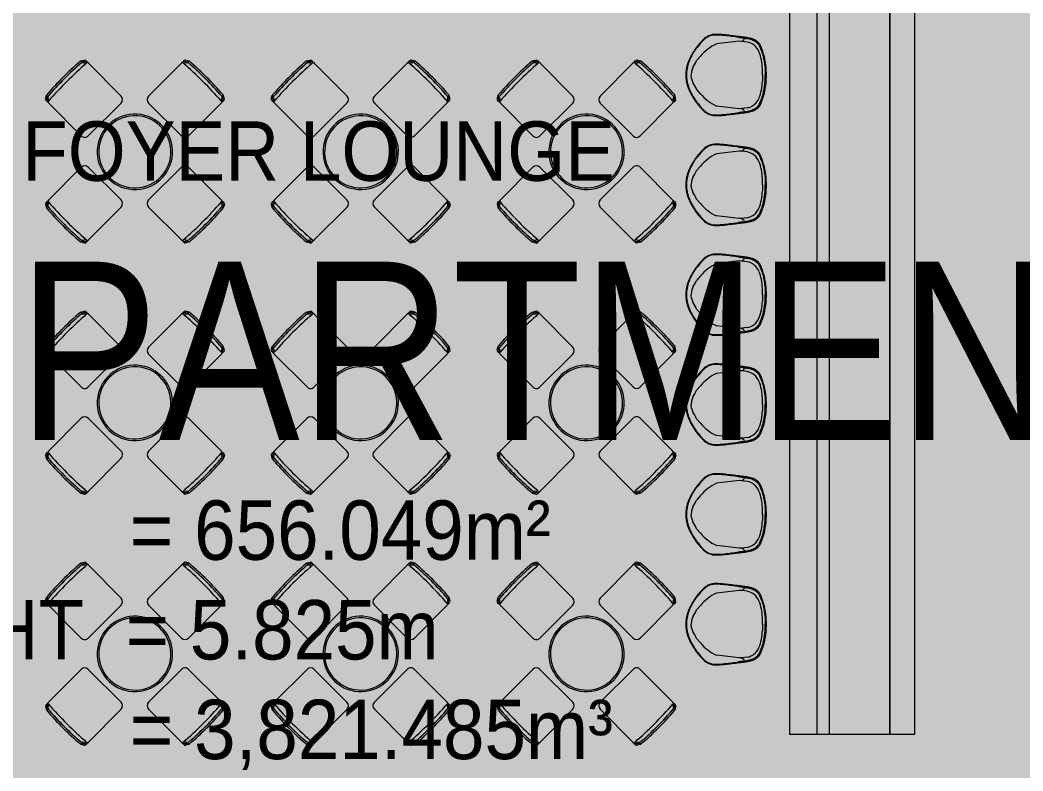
# Model space of a CAD drawing. Header units: millimetres. Extents: x 15878 to 679837, y -72324 to 391440.
# Drawn here: x 181479 to 189474, y 40914 to 46895 of the extents above; entities that cross this region are included whole.
import ezdxf

# ---------------------------------------------------------------- set-up
doc = ezdxf.new("R2010")
doc.units = ezdxf.units.MM
for name, color, linetype, lineweight in [('A-DETL-GENF', 92, 'Continuous', 5), ('G-ANNO-TEXT', 231, 'Continuous', 5), ('I-FURN', 30, 'Continuous', 5), ('Q-CASE', 31, 'Continuous', 5)]:
    doc.layers.add(name, color=color, linetype=linetype, lineweight=lineweight)
doc.styles.add('Swis721 BT', font='swiss.ttf', dxfattribs={"width": 0.9, "height": 473.035439})
doc.styles.add('Swis721 BT_1', font='swiss.ttf', dxfattribs={"width": 0.85, "height": 1419.106317})

# ---------------------------------------------------------------- blocks, each defined once
blk = doc.blocks.new('HermanMiller_Collection_Eames_UpholsteredMoldedArmChair - Upholstered Plastic 4-leg Base-V595-G_F')
at = {"layer": 'I-FURN', "color": 253}
for p, q in [((-123.6, 323.3), (-126.3, 323.3)), ((60.2, 269.1), (-119.6, 247.9)), ((83.2, 268), (60.2, 269.1)), ((83.2, 268), (93.3, 274.9)), ((125.4, 262.7), (83.2, 268)), ((-248.3, 149.5), (-278.9, 114.2)), ((-317.6, 28.4), (-320.8, 0.1)), ((247.9, 0.6), (246.6, 51.1)), ((247.9, -0.4), (247.9, 0.6)), ((247.9, 0.4), (247.9, -0.6)), ((269.4, 12.7), (269.4, 0)), ((278, 0), (278, 12.7)), ((-317.6, -28.4), (-320.8, -0.1)), ((247.9, -0.6), (246.6, -51.1)), ((269.4, -12.7), (269.4, 0)), ((278, -12.7), (278, 0)), ((-248.3, -149.5), (-278.9, -114.2)), ((60.2, -269.1), (-119.6, -247.9)), ((83.2, -268), (60.2, -269.1)), ((125.4, -262.7), (83.2, -268)), ((83.2, -268), (93.3, -274.9)), ((-126.3, -323.3), (-123.6, -323.3))]:
    blk.add_line(p, q, dxfattribs=at)
for centre, radius, start, end in [((52.9, -111.3), 398.4, 115.64462, 139.11621), ((80.8, 293.1), 22.1, 304.30614, 19.34162), ((101.6, 138.8), 126.2, 21.95262, 79.15265), ((146.9, -97.6), 531.3, 149.41111, 156.25777), ((146.9, -97.6), 531.3, 141.81544, 149.41111), ((-139.8, 41.4), 386.6, 1.43339, 21.95262), ((-271.2, 12.7), 549.2, 18.451, 23.20319), ((-271.2, 12.7), 549.2, 0, 18.451), ((-608, 246), 354.5, 328.11534, 338.17065), ((-244.7, 20), 73.4, 148.11534, 173.42443), ((-244.7, -20), 73.4, 186.57557, 211.88466), ((-608, -246), 354.5, 21.82935, 31.88466), ((-139.8, -41.4), 386.6, 338.04738, 358.56661), ((-271.2, -12.7), 549.2, 340.11154, 360), ((146.9, 97.6), 531.3, 203.74223, 209.16578), ((52.9, 111.3), 398.4, 220.88379, 244.35538), ((146.9, 97.6), 531.3, 209.16578, 218.18456), ((101.6, -138.8), 126.2, 280.84735, 338.04738), ((-271.2, -12.7), 549.2, 336.79681, 340.11154), ((80.8, -293.1), 22.1, 340.65838, 55.69386)]:
    blk.add_arc(centre, radius, start, end, dxfattribs=at)
for centre, major_axis, ratio, start_param, end_param in [((87.2, -417.5), (0, 836.6), 0.665393, 0.633807, 0.689312), ((-201.2, 300.4), (68, 75.2), 0.015729, 1.944615, 2.206038), ((-127.5, 180.8), (0, 137.5), 0.997902, 6.280317, 6.723004), ((-129, -349.6), (0, 667.8), 0.997902, 6.17094, 6.280317), ((-732.9, -5718.7), (0, 6070.9), 0.997902, 6.152583, 6.17094), ((57.5, 301.4), (-79.4, 10.4), 0.012863, 1.554281, 2.001245), ((53.6, -1296.3), (0, 1593.4), 0.465035, 6.157548, 6.183609), ((106.4, -411.2), (0, 701), 0.465035, 6.060021, 6.159998), ((124.5, -234.1), (0, 519.8), 0.465035, 6.001994, 6.057858), ((87.2, 417.5), (0, 836.6), 0.665393, 2.45228, 2.507786), ((-201.2, -300.4), (-68, 75.2), 0.015729, 0.935555, 1.196978), ((-127.5, -180.8), (0, 137.5), 0.997902, 2.701774, 3.144461), ((-129, 349.6), (0, 667.8), 0.997902, 3.144461, 3.253838), ((-732.9, 5718.7), (0, 6070.9), 0.997902, 3.253838, 3.272195), ((57.5, -301.4), (79.4, 10.4), 0.012863, 1.140348, 1.587312), ((53.6, 1296.3), (0, 1593.4), 0.465035, 3.241169, 3.26723), ((106.4, 411.2), (0, 701), 0.465035, 3.264779, 3.364757), ((124.5, 234.1), (0, 519.8), 0.465035, 3.36692, 3.422784)]:
    blk.add_ellipse(centre, major_axis=major_axis, ratio=ratio, start_param=start_param, end_param=end_param, dxfattribs=at)
for points in [[(-126.3, 323.3), (-137, 323.3), (-158, 321), (-178, 314.1), (-187.7, 309.5)], [(-50.3, 319.1), (-62.5, 320.4), (-86.9, 322.5), (-111.4, 323.3), (-123.6, 323.3)], [(-246.3, 259.4), (-250.5, 254.8), (-258.7, 245.5), (-266.7, 235.8), (-270.7, 230.9)], [(-230.6, 277.1), (-233.3, 273.9), (-238.7, 267.8), (-243.8, 262.1), (-246.3, 259.4)], [(-187.7, 309.5), (-196.2, 305.3), (-211.9, 295.7), (-224.8, 283.7), (-230.6, 277.1)], [(-227.1, 273.9), (-224.5, 276.9), (-219, 282.6), (-209.6, 290.7), (-199.3, 298), (-191.8, 302.2), (-188, 304.1)], [(57.7, 305.9), (39.7, 308.2), (3.7, 312.8), (-32.3, 317), (-50.3, 319.1)], [(95.9, 301.1), (93.3, 301.4), (87.7, 302.1), (78.3, 303.2), (68.2, 304.5), (61.2, 305.4), (57.7, 305.9)], [(90.5, 296.1), (94.4, 295.6), (101.9, 294.5), (112, 292.6), (120.6, 290.7), (125.2, 289.7), (127.2, 289.2)], [(107.4, 299.7), (106.4, 299.8), (104.2, 300.1), (100.4, 300.6), (97.4, 300.9), (95.9, 301.1)], [(159, 289.4), (150.4, 291.7), (133.3, 295.7), (116, 298.5), (107.4, 299.7)], [(171.8, 285.5), (169.6, 286.3), (165.4, 287.6), (161.2, 288.9), (159, 289.4)], [(190.9, 276.7), (188.4, 278), (183.7, 280.6), (177.3, 283.5), (173.5, 285), (171.8, 285.5)], [(224.3, 227.1), (229.2, 216.2), (238.6, 193.9), (249.9, 158.8), (258.7, 122.9), (264.9, 86.4), (268.6, 49.6), (269.4, 25), (269.4, 12.7)], [(224.3, -227.1), (229.2, -216.2), (238.6, -193.9), (249.9, -158.8), (258.7, -122.9), (264.9, -86.4), (268.6, -49.6), (269.4, -25), (269.4, -12.7)], [(-270.7, -230.9), (-266.7, -235.8), (-258.7, -245.5), (-250.5, -254.8), (-246.3, -259.4)], [(-246.3, -259.4), (-243.8, -262.1), (-238.7, -267.8), (-233.3, -273.9), (-230.6, -277.1)], [(-230.6, -277.1), (-224.8, -283.7), (-211.9, -295.7), (-196.2, -305.3), (-187.7, -309.5)], [(-227.1, -273.9), (-224.5, -276.9), (-219, -282.6), (-209.6, -290.7), (-199.3, -298), (-191.8, -302.2), (-188, -304.1)], [(-187.7, -309.5), (-178, -314.1), (-158, -321), (-137, -323.3), (-126.3, -323.3)], [(-123.6, -323.3), (-111.4, -323.3), (-86.9, -322.5), (-62.5, -320.4), (-50.3, -319.1)], [(-50.3, -319.1), (-32.3, -317), (3.7, -312.8), (39.7, -308.2), (57.7, -305.9)], [(57.7, -305.9), (61.2, -305.4), (68.2, -304.5), (78.3, -303.2), (87.7, -302.1), (93.3, -301.4), (95.9, -301.1)], [(90.5, -296.1), (94.4, -295.6), (101.9, -294.5), (112, -292.6), (120.6, -290.7), (125.2, -289.7), (127.2, -289.2)], [(95.9, -301.1), (97.4, -300.9), (100.4, -300.6), (104.2, -300.1), (106.4, -299.8), (107.4, -299.7)], [(107.4, -299.7), (116, -298.5), (133.3, -295.7), (150.4, -291.7), (159, -289.4)], [(159, -289.4), (161.2, -288.9), (165.4, -287.6), (169.6, -286.3), (171.8, -285.5)], [(171.8, -285.5), (173.5, -285), (177.3, -283.5), (183.7, -280.6), (188.4, -278), (190.9, -276.7)]]:
    blk.add_open_spline(points, degree=3, dxfattribs=at)
for points, knots in [([(233.6, 229.1), (231.1, 234.5), (226.9, 242.2), (221, 250.3), (217.4, 254.7), (213.7, 258.8), (208.8, 263.6), (202.8, 268.7), (196.9, 273), (192.9, 275.5), (190.9, 276.7)], [0, 0, 0, 0, 0.25, 0.375, 0.4375, 0.5, 0.625, 0.75, 0.875, 1, 1, 1, 1]), ([(191.6, 265.2), (193.5, 264.1), (197.7, 261.2), (205.9, 254.1), (213.8, 245.2), (220.2, 235.3), (223, 229.9), (224.3, 227.1)], [0, 0, 0, 0, 0.2, 0.4, 0.7, 0.85, 1, 1, 1, 1]), ([(-335.2, 114.4), (-331.4, 123), (-323.4, 139.9), (-311.4, 162.3), (-299.9, 181.7), (-289.1, 198.3), (-278, 213.9), (-270.6, 223.5), (-266.9, 228.1)], [0, 0, 0, 0, 0.2, 0.4, 0.55, 0.7, 0.85, 1, 1, 1, 1]), ([(-339.4, 116.3), (-343.4, 107.1), (-348.7, 93.1), (-354.3, 74.1), (-357.7, 59.7), (-360.4, 45), (-362.3, 30), (-363.5, 15), (-363.9, 0), (-363.5, -15), (-362.3, -30), (-360.4, -45), (-357.7, -59.7), (-354.3, -74.1), (-348.7, -93.1), (-343.4, -107.1), (-339.4, -116.3)], [0, 0, 0, 0, 0.125, 0.1875, 0.25, 0.3125, 0.375, 0.4375, 0.5, 0.5625, 0.625, 0.6875, 0.75, 0.8125, 0.875, 1, 1, 1, 1]), ([(-335.2, 114.4), (-338.7, 106.5), (-344.9, 90.4), (-354.5, 56.8), (-359.6, 19.8), (-359.2, -19.7), (-355, -52.4), (-347.2, -84.3), (-339.5, -104.5), (-335.2, -114.4)], [0, 0, 0, 0, 0.111111, 0.222222, 0.444444, 0.583333, 0.722222, 0.861111, 1, 1, 1, 1]), ([(-335.2, -114.4), (-331.4, -123), (-323.4, -139.9), (-311.4, -162.3), (-299.9, -181.7), (-289.1, -198.3), (-278, -213.9), (-270.6, -223.5), (-266.9, -228.1)], [0, 0, 0, 0, 0.2, 0.4, 0.55, 0.7, 0.85, 1, 1, 1, 1]), ([(190.9, -276.7), (192.9, -275.5), (196.9, -273), (202.8, -268.7), (207.8, -264.4), (211.7, -260.7), (215.5, -256.8), (220.1, -251.5), (226.9, -242.2), (231.1, -234.5), (233.6, -229.1)], [0, 0, 0, 0, 0.125, 0.25, 0.375, 0.4375, 0.5, 0.625, 0.75, 1, 1, 1, 1]), ([(191.6, -265.2), (193.5, -264.1), (197.7, -261.2), (205.9, -254.1), (213.8, -245.2), (220.2, -235.3), (223, -229.9), (224.3, -227.1)], [0, 0, 0, 0, 0.2, 0.4, 0.7, 0.85, 1, 1, 1, 1])]:
    blk.add_open_spline(points, degree=3, knots=knots, dxfattribs=at)
blk = doc.blocks.new('bernstrand_kaffe_r60H - bernstrand_kaffe_r60H-3169598-G_F')
at = {"layer": 'I-FURN', "color": 253}
for radius, start, end in [(300.3, 0, 180), (287.6, 0, 180), (300.3, 180, 0), (287.6, 180, 0)]:
    blk.add_arc((-10, -36.5), radius, start, end, dxfattribs=at)
blk = doc.blocks.new('DLN_CHAIR - DLN_CHAIR-V596-G_F')
at = {"layer": 'I-FURN', "color": 253}
for p, q in [((0, 430), (0, 440)), ((0, 410), (0, 40)), ((32.5, 464.3), (5, 448.7)), ((35, 465), (10, 450)), ((10, 420), (35, 450)), ((30, 460), (30, 455)), ((440, 450), (415, 465)), ((415, 450), (440, 420)), ((445, 448.7), (417.5, 464.3)), ((420, 455), (420, 460)), ((450, 440), (450, 430)), ((450, 40), (450, 410)), ((40, 0), (410, 0))]:
    blk.add_line(p, q, dxfattribs=at)
for centre, radius, start, end in [((10, 440), 10, 90, 180), ((40, 410), 40, 105, 180), ((40, 410), 40, 105, 180), ((10, 430), 10, 180, 270), ((225, -2513.6), 2941.5, 85.80837, 94.19163), ((30, 430), 10, 150, 165), ((225, -2483.6), 2941.5, 93.70403, 93.90159), ((30, 430), 10, 255, 300), ((35, 460), 5, 90, 180), ((35, 455), 5, 180, 270), ((225, -1822.2), 2295.1, 85.25139, 94.74861), ((225, -1837.2), 2295.1, 85.25139, 94.74861), ((415, 460), 5, 0, 90), ((415, 455), 5, 270, 0), ((225, -2483.6), 2941.5, 86.09841, 86.29597), ((420, 430), 10, 240, 285), ((410, 410), 40, 15, 75), ((410, 410), 40, 360, 75), ((420, 430), 10, 15, 30), ((440, 440), 10, 0, 90), ((440, 430), 10, 270, 0), ((40, 40), 40, 180, 270), ((40, 40), 40, 180, 270), ((410, 40), 40, 270, 360), ((410, 40), 40, 270, 360)]:
    blk.add_arc(centre, radius, start, end, dxfattribs=at)
blk = doc.blocks.new('DLN_CHAIR - DLN_CHAIR-V598-G_F')
at = {"layer": 'I-FURN', "color": 253}
for p, q in [((410, 0), (40, 0)), ((0, -40), (0, -410)), ((450, -410), (450, -40)), ((0, -440), (0, -430)), ((32.5, -464.3), (5, -448.7)), ((35, -450), (10, -420)), ((10, -450), (35, -465)), ((30, -455), (30, -460)), ((440, -420), (415, -450)), ((415, -465), (440, -450)), ((445, -448.7), (417.5, -464.3)), ((420, -460), (420, -455)), ((450, -430), (450, -440))]:
    blk.add_line(p, q, dxfattribs=at)
for centre, radius, start, end in [((410, -40), 40, 0, 90), ((410, -40), 40, 0, 90), ((40, -40), 40, 90, 180), ((40, -40), 40, 90, 180), ((40, -410), 40, 180, 255), ((40, -410), 40, 180, 255), ((10, -430), 10, 90, 180), ((10, -440), 10, 180, 270), ((225, 2513.6), 2941.5, 265.80837, 274.19163), ((30, -430), 10, 195, 210), ((225, 2483.6), 2941.5, 266.09841, 266.29597), ((30, -430), 10, 60, 105), ((35, -455), 5, 90, 180), ((35, -460), 5, 180, 270), ((225, 1837.2), 2295.1, 265.25139, 274.74861), ((225, 1822.2), 2295.1, 265.25139, 274.74861), ((420, -430), 10, 75, 120), ((415, -455), 5, 0, 90), ((225, 2483.6), 2941.5, 273.70403, 273.90159), ((415, -460), 5, 270, 0), ((410, -410), 40, 285, 360), ((410, -410), 40, 285, 345), ((420, -430), 10, 330, 345), ((440, -430), 10, 0, 90), ((440, -440), 10, 270, 0)]:
    blk.add_arc(centre, radius, start, end, dxfattribs=at)
blk = doc.blocks.new('DLN_CHAIR - DLN_CHAIR-V610-G_F')
at = {"layer": 'I-FURN', "color": 253}
for p, q in [((410, 0), (40, 0)), ((0, -40), (0, -410)), ((450, -410), (450, -40)), ((0, -440), (0, -430)), ((32.5, -464.3), (5, -448.7)), ((35, -450), (10, -420)), ((10, -450), (35, -465)), ((30, -455), (30, -460)), ((440, -420), (415, -450)), ((415, -465), (440, -450)), ((445, -448.7), (417.5, -464.3)), ((420, -460), (420, -455)), ((450, -430), (450, -440))]:
    blk.add_line(p, q, dxfattribs=at)
for centre, radius, start, end in [((410, -40), 40, 0, 90), ((410, -40), 40, 0, 90), ((40, -40), 40, 90, 180), ((40, -40), 40, 90, 180), ((40, -410), 40, 180, 255), ((40, -410), 40, 180, 255), ((10, -430), 10, 90, 180), ((10, -440), 10, 180, 270), ((225, 2513.6), 2941.5, 265.80837, 274.19163), ((30, -430), 10, 195, 210), ((225, 2483.6), 2941.5, 266.09841, 266.29597), ((30, -430), 10, 60, 105), ((35, -455), 5, 90, 180), ((35, -460), 5, 180, 270), ((225, 1837.2), 2295.1, 265.25139, 274.74861), ((225, 1822.2), 2295.1, 265.25139, 274.74861), ((420, -430), 10, 75, 120), ((415, -455), 5, 0, 90), ((225, 2483.6), 2941.5, 273.70403, 273.90159), ((415, -460), 5, 270, 0), ((410, -410), 40, 285, 360), ((410, -410), 40, 290.20773, 345), ((420, -430), 10, 330, 345), ((440, -430), 10, 0, 90), ((440, -440), 10, 270, 0)]:
    blk.add_arc(centre, radius, start, end, dxfattribs=at)
blk = doc.blocks.new('DLN_CHAIR - DLN_CHAIR-V612-G_F')
at = {"layer": 'I-FURN', "color": 253}
for p, q in [((0, 430), (0, 440)), ((0, 410), (0, 40)), ((32.5, 464.3), (5, 448.7)), ((35, 465), (10, 450)), ((10, 420), (35, 450)), ((30, 460), (30, 455)), ((440, 450), (415, 465)), ((415, 450), (440, 420)), ((445, 448.7), (417.5, 464.3)), ((420, 455), (420, 460)), ((450, 440), (450, 430)), ((450, 40), (450, 410)), ((40, 0), (410, 0))]:
    blk.add_line(p, q, dxfattribs=at)
for centre, radius, start, end in [((10, 440), 10, 90, 180), ((40, 410), 40, 105, 180), ((40, 410), 40, 105, 180), ((10, 430), 10, 180, 270), ((225, -2513.6), 2941.5, 85.80837, 94.19163), ((30, 430), 10, 150, 165), ((225, -2483.6), 2941.5, 93.70403, 93.90159), ((30, 430), 10, 255, 300), ((35, 460), 5, 90, 180), ((35, 455), 5, 180, 270), ((225, -1822.2), 2295.1, 85.25139, 94.74861), ((225, -1837.2), 2295.1, 85.25139, 94.74861), ((415, 460), 5, 0, 90), ((415, 455), 5, 270, 0), ((225, -2483.6), 2941.5, 86.09841, 86.29597), ((420, 430), 10, 240, 285), ((410, 410), 40, 360, 75), ((410, 410), 40, 15, 69.79227), ((420, 430), 10, 15, 30), ((440, 440), 10, 0, 90), ((440, 430), 10, 270, 0), ((40, 40), 40, 180, 270), ((40, 40), 40, 180, 270), ((410, 40), 40, 270, 360), ((410, 40), 40, 270, 360)]:
    blk.add_arc(centre, radius, start, end, dxfattribs=at)
blk = doc.blocks.new('DLN_CHAIR - DLN_CHAIR-V614-G_F')
at = {"layer": 'I-FURN', "color": 253}
for p, q in [((0, 430), (0, 440)), ((0, 410), (0, 40)), ((32.5, 464.3), (5, 448.7)), ((35, 465), (10, 450)), ((10, 420), (35, 450)), ((30, 460), (30, 455)), ((440, 450), (415, 465)), ((415, 450), (440, 420)), ((445, 448.7), (417.5, 464.3)), ((420, 455), (420, 460)), ((450, 440), (450, 430)), ((450, 40), (450, 410)), ((40, 0), (410, 0))]:
    blk.add_line(p, q, dxfattribs=at)
for centre, radius, start, end in [((10, 440), 10, 90, 180), ((40, 410), 40, 105, 180), ((40, 410), 40, 105, 180), ((10, 430), 10, 180, 270), ((225, -2513.6), 2941.5, 85.80837, 94.19163), ((30, 430), 10, 150, 165), ((225, -2483.6), 2941.5, 93.70403, 93.90159), ((30, 430), 10, 255, 300), ((35, 460), 5, 90, 180), ((35, 455), 5, 180, 270), ((225, -1822.2), 2295.1, 85.25139, 94.74861), ((225, -1837.2), 2295.1, 85.25139, 94.74861), ((415, 460), 5, 0, 90), ((415, 455), 5, 270, 0), ((225, -2483.6), 2941.5, 86.09841, 86.29597), ((420, 430), 10, 240, 285), ((410, 410), 40, 15, 75), ((410, 410), 40, 360, 75), ((420, 430), 10, 15, 30), ((440, 440), 10, 0, 90), ((440, 430), 10, 270, 0), ((40, 40), 40, 180, 210), ((40, 40), 40, 180, 210), ((40, 40), 40, 216.03215, 270), ((40, 40), 40, 216.03215, 270), ((410, 40), 40, 270, 360), ((410, 40), 40, 270, 360)]:
    blk.add_arc(centre, radius, start, end, dxfattribs=at)
blk = doc.blocks.new('DLN_CHAIR - DLN_CHAIR-V615-G_F')
at = {"layer": 'I-FURN', "color": 253}
for p, q in [((410, 0), (40, 0)), ((0, -40), (0, -410)), ((450, -410), (450, -40)), ((0, -440), (0, -430)), ((32.5, -464.3), (5, -448.7)), ((35, -450), (10, -420)), ((10, -450), (35, -465)), ((30, -455), (30, -460)), ((440, -420), (415, -450)), ((415, -465), (440, -450)), ((445, -448.7), (417.5, -464.3)), ((420, -460), (420, -455)), ((450, -430), (450, -440))]:
    blk.add_line(p, q, dxfattribs=at)
for centre, radius, start, end in [((410, -40), 40, 0, 90), ((410, -40), 40, 0, 90), ((40, -40), 40, 90, 180), ((40, -40), 40, 90, 180), ((40, -410), 40, 180, 255), ((40, -410), 40, 180, 255), ((10, -430), 10, 90, 180), ((10, -440), 10, 180, 270), ((225, 2513.6), 2941.5, 265.80837, 267.12451), ((30, -430), 10, 195, 210), ((225, 2483.6), 2941.5, 266.09841, 266.29597), ((30, -430), 10, 60, 105), ((35, -455), 5, 90, 180), ((35, -460), 5, 180, 270), ((225, 1837.2), 2295.1, 265.25139, 274.74861), ((225, 1822.2), 2295.1, 265.25139, 274.74861), ((225, 2513.6), 2941.5, 267.12805, 274.19163), ((420, -430), 10, 75, 120), ((415, -455), 5, 0, 90), ((225, 2483.6), 2941.5, 273.70403, 273.90159), ((415, -460), 5, 270, 0), ((410, -410), 40, 285, 360), ((410, -410), 40, 285, 345), ((420, -430), 10, 330, 345), ((440, -430), 10, 0, 90), ((440, -440), 10, 270, 0)]:
    blk.add_arc(centre, radius, start, end, dxfattribs=at)
blk = doc.blocks.new('DLN_CHAIR - DLN_CHAIR-V619-G_F')
at = {"layer": 'I-FURN', "color": 253}
for p, q in [((0, 430), (0, 440)), ((0, 410), (0, 40)), ((32.5, 464.3), (5, 448.7)), ((35, 465), (10, 450)), ((10, 420), (35, 450)), ((30, 460), (30, 455)), ((440, 450), (415, 465)), ((415, 450), (440, 420)), ((445, 448.7), (417.5, 464.3)), ((420, 455), (420, 460)), ((450, 440), (450, 430)), ((450, 40), (450, 410)), ((40, 0), (410, 0))]:
    blk.add_line(p, q, dxfattribs=at)
for centre, radius, start, end in [((10, 440), 10, 90, 180), ((40, 410), 40, 105, 180), ((40, 410), 40, 105, 180), ((10, 430), 10, 180, 270), ((225, -2513.6), 2941.5, 85.80837, 94.19163), ((30, 430), 10, 150, 165), ((225, -2483.6), 2941.5, 93.70403, 93.90159), ((30, 430), 10, 255, 300), ((35, 460), 5, 90, 180), ((35, 455), 5, 180, 270), ((225, -1822.2), 2295.1, 85.25139, 94.74861), ((225, -1837.2), 2295.1, 85.25139, 94.74861), ((415, 460), 5, 0, 90), ((415, 455), 5, 270, 0), ((225, -2483.6), 2941.5, 86.09841, 86.29597), ((420, 430), 10, 240, 285), ((410, 410), 40, 360, 75), ((420, 430), 10, 15, 30), ((410, 410), 40, 15, 60), ((440, 440), 10, 0, 90), ((440, 430), 10, 270, 0), ((40, 40), 40, 180, 270), ((40, 40), 40, 180, 270), ((410, 40), 40, 270, 360), ((410, 40), 40, 270, 360)]:
    blk.add_arc(centre, radius, start, end, dxfattribs=at)
blk = doc.blocks.new('DLN_CHAIR - DLN_CHAIR-V620-G_F')
at = {"layer": 'I-FURN', "color": 253}
for p, q in [((0, 430), (0, 440)), ((0, 410), (0, 40)), ((32.5, 464.3), (5, 448.7)), ((35, 465), (10, 450)), ((10, 420), (35, 450)), ((30, 460), (30, 455)), ((440, 450), (415, 465)), ((415, 450), (427.7, 434.8)), ((445, 448.7), (417.5, 464.3)), ((420, 455), (420, 460)), ((428.1, 434.3), (440, 420)), ((450, 440), (450, 430)), ((450, 40), (450, 410)), ((40, 0), (410, 0))]:
    blk.add_line(p, q, dxfattribs=at)
for centre, radius, start, end in [((10, 440), 10, 90, 180), ((40, 410), 40, 105, 180), ((40, 410), 40, 105, 180), ((10, 430), 10, 180, 270), ((225, -2513.6), 2941.5, 85.80837, 94.19163), ((30, 430), 10, 150, 165), ((225, -2483.6), 2941.5, 93.70403, 93.90159), ((30, 430), 10, 255, 300), ((35, 460), 5, 90, 180), ((35, 455), 5, 180, 270), ((225, -1822.2), 2295.1, 85.25139, 94.74861), ((225, -1837.2), 2295.1, 85.25139, 94.74861), ((415, 460), 5, 0, 90), ((415, 455), 5, 270, 0), ((225, -2483.6), 2941.5, 86.09841, 86.29597), ((420, 430), 10, 240, 285), ((410, 410), 40, 45, 75), ((410, 410), 40, 45, 75), ((420, 430), 10, 15, 30), ((410, 410), 40, 15, 44.77999), ((410, 410), 40, 360, 44.77999), ((440, 440), 10, 45, 90), ((440, 430), 10, 270, 0), ((40, 40), 40, 180, 270), ((40, 40), 40, 180, 270), ((410, 40), 40, 270, 360), ((410, 40), 40, 270, 360)]:
    blk.add_arc(centre, radius, start, end, dxfattribs=at)
blk = doc.blocks.new('DLN_CHAIR - DLN_CHAIR-V621-G_F')
at = {"layer": 'I-FURN', "color": 253}
for p, q in [((410, 0), (40, 0)), ((0, -40), (0, -410)), ((450, -408.6), (450, -40)), ((0, -440), (0, -430)), ((32.5, -464.3), (5, -448.7)), ((35, -450), (10, -420)), ((10, -450), (35, -465)), ((30, -455), (30, -460)), ((440, -420), (415, -450)), ((415, -465), (440, -450)), ((445, -448.7), (417.5, -464.3)), ((420, -460), (420, -455)), ((450, -430), (450, -440))]:
    blk.add_line(p, q, dxfattribs=at)
for centre, radius, start, end in [((410, -40), 40, 0, 90), ((410, -40), 40, 0, 90), ((40, -40), 40, 90, 180), ((40, -40), 40, 90, 180), ((40, -410), 40, 180, 255), ((40, -410), 40, 180, 255), ((10, -430), 10, 90, 180), ((10, -440), 10, 180, 270), ((225, 2513.6), 2941.5, 265.80837, 274.19163), ((30, -430), 10, 195, 210), ((225, 2483.6), 2941.5, 266.09841, 266.29597), ((30, -430), 10, 60, 105), ((35, -455), 5, 90, 180), ((35, -460), 5, 180, 270), ((225, 1837.2), 2295.1, 265.25139, 274.74861), ((225, 1822.2), 2295.1, 265.25139, 274.74861), ((420, -430), 10, 75, 120), ((415, -455), 5, 0, 90), ((225, 2483.6), 2941.5, 273.70403, 273.90159), ((415, -460), 5, 270, 0), ((410, -410), 40, 285, 360), ((420, -430), 10, 330, 345), ((410, -410), 40, 300, 345), ((440, -430), 10, 0, 90), ((440, -440), 10, 270, 0)]:
    blk.add_arc(centre, radius, start, end, dxfattribs=at)
blk = doc.blocks.new('DLN_Counter-02 - DLN_Counter-02-9837099-G_F')
at = {"layer": 'Q-CASE', "color": 253}
for p, q in [((4375, 400), (-4375, 400)), ((-4375, 400), (-4375, 80)), ((4375, 80), (4375, 400)), ((4375, 180), (-4375, 180)), ((-4375, 180), (-4375, -400)), ((4375, -400), (4375, 180)), ((-4375, 80), (4375, 80)), ((4375, -400), (-4375, -400)), ((-4375, -400), (-4375, -600)), ((-4375, -400), (4375, -400)), ((4375, -600), (4375, -400)), ((-4375, -600), (4375, -600))]:
    blk.add_line(p, q, dxfattribs=at)

msp = doc.modelspace()

# ---------------------------------------------------------------- hatches: boundary and pattern name
at = {"layer": 'A-DETL-GENF', "transparency": 33554585}
h = msp.add_hatch(color=253, dxfattribs=at)
h.paths.add_polyline_path([(193031.8, 30457.5), (193031.8, 31607.5), (195106.8, 31607.5), (195106.8, 34107.5), (202306.8, 34107.5), (202306.8, 35797.5), (205331.8, 35797.5), (205331.8, 52007.5), (202831.8, 52007.5), (202831.8, 51406.3), (202231.8, 51406.3), (202231.8, 48337.5), (196081.8, 48337.5), (196081.8, 52057.5), (193181.8, 52057.5), (193181.8, 49957.5), (189481.8, 49957.5), (189481.8, 52057.5), (177431.8, 52057.5), (177431.8, 45607.5), (166981.8, 45607.5), (166981.8, 31607.5), (190881.8, 31607.5), (190881.8, 30457.5)], flags=0)
h.paths.add_polyline_path([(178081.8, 39607.5), (177481.8, 39607.5), (177481.8, 40207.5), (178081.8, 40207.5)], flags=0)
h.paths.add_polyline_path([(199881.8, 39607.5), (199881.8, 40207.5), (200481.8, 40207.5), (200481.8, 39607.5), (199984.4, 39607.5)], flags=0)
h.paths.add_polyline_path([(189481.8, 39607.5), (189481.8, 40207.5), (190081.8, 40207.5), (190081.8, 39607.5)], flags=0)
h.paths.add_polyline_path([(178081.8, 51407.5), (177481.8, 51407.5), (177481.8, 52007.5), (178081.8, 52007.5), (178081.8, 51515.3)], flags=0)

# ---------------------------------------------------------------- block references
at = {"layer": 'I-FURN', "color": 253}
for p in [(187150.4, 46457.5), (187150.4, 45582.5), (187150.4, 44707.5), (187150.4, 43832.5), (187150.4, 42957.5), (187150.4, 42082.5)]:
    msp.add_blockref('HermanMiller_Collection_Eames_UpholsteredMoldedArmChair - Upholstered Plastic 4-leg Base-V595-G_F', p, dxfattribs=at)
for name, p, rotation in [('DLN_CHAIR - DLN_CHAIR-V610-G_F', (182313.8, 46261.6), 224.8839677373592), ('DLN_CHAIR - DLN_CHAIR-V612-G_F', (182475.8, 46261.6), 315.1160322626408), ('DLN_CHAIR - DLN_CHAIR-V610-G_F', (184113.8, 46261.6), 224.8839677373592), ('DLN_CHAIR - DLN_CHAIR-V612-G_F', (184275.8, 46261.6), 315.1160322626408), ('DLN_CHAIR - DLN_CHAIR-V610-G_F', (185913.8, 46261.6), 224.8839677373592), ('DLN_CHAIR - DLN_CHAIR-V612-G_F', (186075.8, 46261.6), 315.1160322626408), ('bernstrand_kaffe_r60H - bernstrand_kaffe_r60H-3169598-G_F', (182382.5, 45809.8), 176.3581255911245), ('bernstrand_kaffe_r60H - bernstrand_kaffe_r60H-3169598-G_F', (184182.5, 45809.8), 176.3581255911245), ('bernstrand_kaffe_r60H - bernstrand_kaffe_r60H-3169598-G_F', (185982.5, 45809.8), 176.3581255911245), ('DLN_CHAIR - DLN_CHAIR-V596-G_F', (182313.8, 45433.7), 135.1160322626408), ('DLN_CHAIR - DLN_CHAIR-V598-G_F', (182475.8, 45433.7), 44.88396773735919), ('DLN_CHAIR - DLN_CHAIR-V596-G_F', (184113.8, 45433.7), 135.1160322626408), ('DLN_CHAIR - DLN_CHAIR-V598-G_F', (184275.8, 45433.7), 44.88396773735919), ('DLN_CHAIR - DLN_CHAIR-V596-G_F', (185913.8, 45433.7), 135.1160322626408), ('DLN_CHAIR - DLN_CHAIR-V598-G_F', (186075.8, 45433.7), 44.88396773735919), ('DLN_CHAIR - DLN_CHAIR-V598-G_F', (182313.8, 44261.6), 224.8839677373592), ('DLN_CHAIR - DLN_CHAIR-V596-G_F', (182475.8, 44261.6), 315.1160322626408), ('DLN_CHAIR - DLN_CHAIR-V598-G_F', (184113.8, 44261.6), 224.8839677373592), ('DLN_CHAIR - DLN_CHAIR-V596-G_F', (184275.8, 44261.6), 315.1160322626408), ('DLN_CHAIR - DLN_CHAIR-V598-G_F', (185913.8, 44261.6), 224.8839677373592), ('DLN_CHAIR - DLN_CHAIR-V596-G_F', (186075.8, 44261.6), 315.1160322626408), ('bernstrand_kaffe_r60H - bernstrand_kaffe_r60H-3169598-G_F', (182382.5, 43809.8), 176.3581255911245), ('bernstrand_kaffe_r60H - bernstrand_kaffe_r60H-3169598-G_F', (184182.5, 43809.8), 176.3581255911245), ('bernstrand_kaffe_r60H - bernstrand_kaffe_r60H-3169598-G_F', (185982.5, 43809.8), 176.3581255911245), ('DLN_CHAIR - DLN_CHAIR-V614-G_F', (182313.8, 43433.7), 135.1160322626408), ('DLN_CHAIR - DLN_CHAIR-V615-G_F', (182475.8, 43433.7), 44.88396773735919), ('DLN_CHAIR - DLN_CHAIR-V596-G_F', (184113.8, 43433.7), 135.1160322626408), ('DLN_CHAIR - DLN_CHAIR-V598-G_F', (184275.8, 43433.7), 44.88396773735919), ('DLN_CHAIR - DLN_CHAIR-V596-G_F', (185913.8, 43433.7), 135.1160322626408), ('DLN_CHAIR - DLN_CHAIR-V598-G_F', (186075.8, 43433.7), 44.88396773735919), ('DLN_CHAIR - DLN_CHAIR-V598-G_F', (182313.8, 42261.6), 224.8839677373592), ('DLN_CHAIR - DLN_CHAIR-V596-G_F', (182475.8, 42261.6), 315.1160322626408), ('DLN_CHAIR - DLN_CHAIR-V598-G_F', (184113.8, 42261.6), 224.8839677373592), ('DLN_CHAIR - DLN_CHAIR-V620-G_F', (184275.8, 42261.6), 315.1160322626408), ('DLN_CHAIR - DLN_CHAIR-V598-G_F', (185913.8, 42261.6), 224.8839677373592), ('DLN_CHAIR - DLN_CHAIR-V596-G_F', (186075.8, 42261.6), 315.1160322626408), ('bernstrand_kaffe_r60H - bernstrand_kaffe_r60H-3169598-G_F', (182382.5, 41809.8), 176.3581255911245), ('bernstrand_kaffe_r60H - bernstrand_kaffe_r60H-3169598-G_F', (184182.5, 41809.8), 176.3581255911245), ('bernstrand_kaffe_r60H - bernstrand_kaffe_r60H-3169598-G_F', (185982.5, 41809.8), 176.3581255911245), ('DLN_CHAIR - DLN_CHAIR-V596-G_F', (182313.8, 41433.7), 135.1160322626408), ('DLN_CHAIR - DLN_CHAIR-V598-G_F', (182475.8, 41433.7), 44.88396773735919), ('DLN_CHAIR - DLN_CHAIR-V619-G_F', (184113.8, 41433.7), 135.1160322626408), ('DLN_CHAIR - DLN_CHAIR-V598-G_F', (184275.8, 41433.7), 44.88396773735919), ('DLN_CHAIR - DLN_CHAIR-V596-G_F', (185913.8, 41433.7), 135.1160322626408), ('DLN_CHAIR - DLN_CHAIR-V621-G_F', (186075.8, 41433.7), 44.88396773735919)]:
    msp.add_blockref(name, p, dxfattribs=dict(at, rotation=rotation))
at = {"layer": 'Q-CASE', "color": 253, "rotation": 89.99999999999967}
msp.add_blockref('DLN_Counter-02 - DLN_Counter-02-9837099-G_F', (188011.8, 45582.5), dxfattribs=at)

# ---------------------------------------------------------------- texts
at = {"layer": 'G-ANNO-TEXT', "color": 7, "attachment_point": 1, "line_spacing_factor": 1.00667}
for s, insert, char_height, width, style in [('FOYER LOUNGE', (181496.1, 46087.8), 473.035, 5484, 'Swis721 BT'), ('COMPARTMENT 1a', (177529.8, 44970.3), 1419.106, 18054, 'Swis721 BT_1'), ('FLOOR AREA      = 656.049m²\\PFLOOR HEIGHT  = 5.825m\\PVOLUME              = 3,821.485m³\\P', (177529.8, 43068.6), 473.035, 10488, 'Swis721 BT')]:
    msp.add_mtext(s, dxfattribs=dict(at, insert=insert, char_height=char_height, width=width, style=style))

doc.saveas('drawing.dxf')
